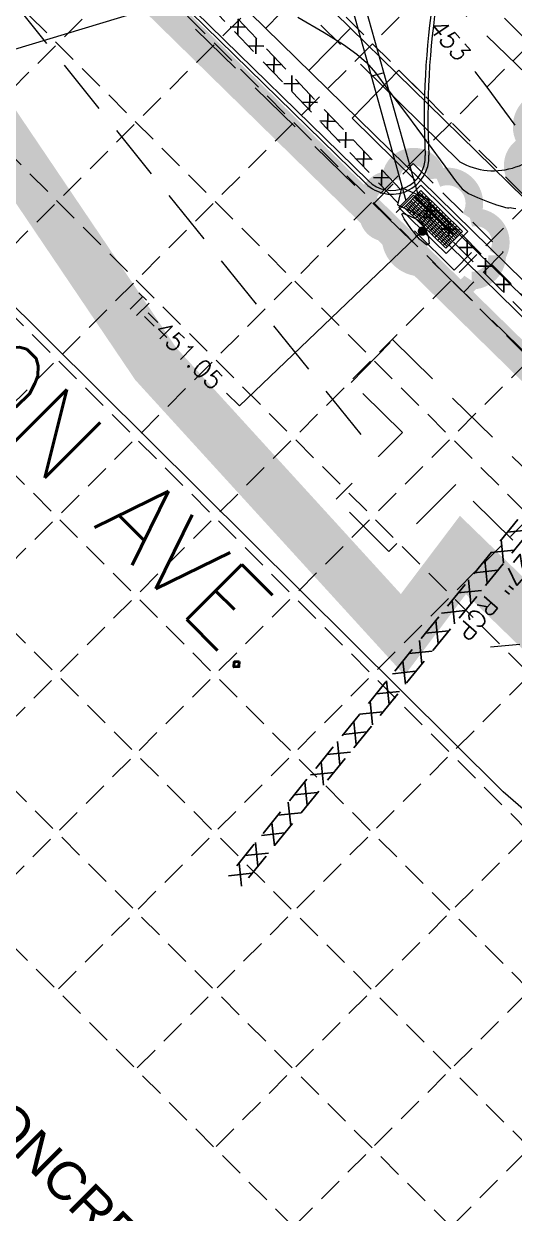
# Model space of a CAD drawing. Header units: inches. Extents: x 4334 to 5439, y 4649 to 5754.
# Drawn here: x 4711.9 to 4778, y 5002 to 5162 of the extents above; entities that cross this region are included whole.
import ezdxf
from ezdxf.enums import TextEntityAlignment as Align

# ---------------------------------------------------------------- set-up
doc = ezdxf.new("R2010")
doc.units = ezdxf.units.IN
doc.header["$LTSCALE"] = 30
doc.header["$MEASUREMENT"] = 0
for name, pattern in [('DIVIDE2', [0.625, 0.25, -0.125, 0, -0.125, 0, -0.125]), ('HIDDEN', [0.375, 0.25, -0.125]), ('HIDDEN2', [0.1875, 0.125, -0.0625]), ('PHANTOM2', [1.25, 0.625, -0.125, 0.125, -0.125, 0.125, -0.125])]:
    doc.linetypes.add(name, pattern=pattern)
for name, color, linetype in [('0S-jnts', 7, 'Continuous'), ('0S-walk', 1, 'Continuous'), ('BNDY RWC', 4, 'PHANTOM2'), ('CURB', 6, 'Continuous'), ('CURB_FACE', 7, 'Continuous'), ('DA LINE', 211, 'DIVIDE2'), ('EC', 15, 'Continuous'), ('EX DUCT BANK', 1, 'HIDDEN'), ('GRID', 254, 'HIDDEN'), ('LEGEND', 7, 'Continuous'), ('PC', 15, 'Continuous'), ('PRJ LIMITS', 231, 'Continuous'), ('SAWCUT', 3, 'HIDDEN'), ('SILTFENCE', 23, 'HIDDEN'), ('STREETNAMES', 42, 'Continuous'), ('SW_INLET', 30, 'Continuous'), ('SW_INLET_EXST', 7, 'Continuous'), ('SW_PIPE', 30, 'Continuous'), ('SW_PIPE_EXIST', 7, 'HIDDEN2'), ('SW_PIPE_EXST_ANNO', 7, 'Continuous'), ('SW_PIPE_HDPE_18', 1, 'Continuous')]:
    doc.layers.add(name, color=color, linetype=linetype)
doc.styles.add('C140', font='SIMPLEX.shx', dxfattribs={"height": 0.07})
doc.styles.add('C80', font='SIMPLEX.shx', dxfattribs={"height": 0.04})
doc.styles.add("L200'", font='ARIAL.TTF', dxfattribs={"height": 0.001969})

# ---------------------------------------------------------------- blocks, each defined once
blk = doc.blocks.new('_Dot')
at = {"color": 0, "linetype": 'ByBlock', "lineweight": -2}
blk.add_line((-0.5, 0), (-1, 0), dxfattribs=at)
at = {"color": 0, "linetype": 'ByBlock', "const_width": 0.5}
blk.add_lwpolyline([(-0.25, 0, 1), (0.25, 0, 1)], format="xyb", close=True, dxfattribs=at)
blk = doc.blocks.new('inlet protection')
at = {"layer": 'LEGEND', "color": 170, "ltscale": 100, "const_width": 9.48}
blk.add_lwpolyline([(38.03, 58.52, 0.520567), (38.03, 58.52, 0.765195), (16.58, 47.73, 0.417879), (16.45, 28.3, 0.6649), (40.96, 24.56, 0.744833), (68.6, 22.24, 0.975642), (85.82, 40.03, 0.520567), (81.53, 61.46, 0.520567), (65.81, 60.03, 0.540264), (38.03, 58.52)], format="xyb", close=True, dxfattribs=at)

msp = doc.modelspace()

# ---------------------------------------------------------------- linework, layer by layer
at = {"layer": '0S-jnts', "color": 7, "lineweight": 0}
for p, q in [((4750.11, 5167.11), (4744.51, 5161.39)), ((4755.93, 5161.41), (4750.33, 5155.7)), ((4789.5, 5128.55), (4766.37, 5151.19)), ((4765.39, 5140.95), (4796.24, 5110.76))]:
    msp.add_line(p, q, dxfattribs=at)
at = {"layer": '0S-walk', "color": 7, "lineweight": 0}
for p, q in [((4693.99, 5210.84), (4765.39, 5140.95)), ((4735.5, 5181.4), (4766.37, 5151.19)), ((4762.43, 5155.74), (4756.14, 5149.31)), ((4762.43, 5155.74), (4765.9, 5152.35)), ((4756.14, 5149.31), (4764.7, 5140.93))]:
    msp.add_line(p, q, dxfattribs=at)
at = {"layer": 'BNDY RWC', "color": 7, "lineweight": 0}
msp.add_line((4770.65, 5143.43), (4602.29, 5308.73), dxfattribs=at)
msp.add_arc((4775.2, 5151.44), 9.21, 240.4122, 337.6391, dxfattribs=at)
at = {"layer": 'CURB', "color": 7, "lineweight": 0}
msp.add_line((4694.04, 5203.79), (4758.34, 5140.86), dxfattribs=at)
for centre, radius, start, end in [((4870.36, 5149.46), 104.5, 171.0097, 182.8319), ((4761.49, 5144.07), 4.5, 225.6138, 2.8319)]:
    msp.add_arc(centre, radius, start, end, dxfattribs=at)
at = {"layer": 'CURB_FACE', "color": 7, "lineweight": 0}
msp.add_line((4693.69, 5203.43), (4757.99, 5140.5), dxfattribs=at)
for centre, radius, start, end in [((4870.36, 5149.46), 104, 171.0097, 182.8319), ((4761.49, 5144.07), 5, 225.6138, 2.8319)]:
    msp.add_arc(centre, radius, start, end, dxfattribs=at)
at = {"layer": 'DA LINE', "color": 7, "linetype": 'Continuous', "lineweight": 0}
for p in [(4554.21, 5279.25), (4893.56, 4956.41)]:
    msp.add_line(p, (4776.48, 5058.68), dxfattribs=at)
at = {"layer": 'EC', "color": 43, "lineweight": 0, "flags": 128}
for points in [[(4748.82, 5162.88), (4752.39, 5160.82), (4754.98, 5159.19), (4756.79, 5157.91), (4758.07, 5156.79), (4759.28, 5155.39), (4760.97, 5153.16), (4763.46, 5149.83), (4766.25, 5146.09), (4768.63, 5142.86), (4770.09, 5140.85), (4770.97, 5139.78), (4771.81, 5139.17), (4773.01, 5138.61), (4774.38, 5138.08), (4775.59, 5137.66), (4776.38, 5137.41), (4776.82, 5137.29), (4777.07, 5137.26), (4777.26, 5137.26), (4777.44, 5137.27), (4777.63, 5137.25), (4777.87, 5137.2), (4778.2, 5137.16)], [(4772.68, 5155.6), (4772.78, 5155.46), (4772.94, 5155.24), (4773.23, 5154.85), (4773.71, 5154.22), (4774.42, 5153.27), (4775.41, 5151.94), (4776.68, 5150.24), (4778.06, 5148.35)], [(4778.72, 5078.52), (4774.78, 5078.16)]]:
    msp.add_lwpolyline(points, dxfattribs=at)
msp.add_lwpolyline([(4765.99, 5134.48), (4766.4, 5133.41), (4766.54, 5132.45), (4766.19, 5132.21), (4765.24, 5133.04), (4764.06, 5134.46), (4763.14, 5135.76), (4762.84, 5136.4), (4763.02, 5136.51), (4763.4, 5136.36), (4763.78, 5136.19), (4764.14, 5136.02), (4764.54, 5135.85), (4765, 5135.62), (4765.5, 5135.21), (4765.99, 5134.48)], close=True, dxfattribs=at)
at = {"layer": 'EX DUCT BANK', "color": 7, "lineweight": 0}
msp.add_lwpolyline([(4540.56, 5382.47), (4711.77, 5214.7, 0.038719), (4734.87, 5195.32, -0.036888), (4758.09, 5176), (4785.37, 5149.65), (4783.72, 5147.94)], format="xyb", dxfattribs=at)
at = {"layer": 'GRID', "color": 253, "linetype": 'HIDDEN', "ltscale": 0.45}
for p, q in [((5024.07, 5466.91), (4652.8, 5095.63)), ((4483.14, 5456.3), (5140.75, 4798.69)), ((5034.68, 5456.3), (4663.4, 5085.02)), ((4472.53, 5445.69), (5130.14, 4788.08)), ((5045.29, 5445.69), (4674.01, 5074.41)), ((4461.92, 5435.09), (5119.53, 4777.48)), ((5055.89, 5435.09), (4684.61, 5063.81)), ((4451.32, 5424.48), (5108.93, 4766.87)), ((5066.5, 5424.48), (4695.22, 5053.2)), ((4440.71, 5413.87), (5098.32, 4756.26)), ((5077.11, 5413.87), (4705.83, 5042.6)), ((5087.71, 5403.27), (4716.43, 5031.99)), ((4430.29, 5402.98), (5087.9, 4745.37)), ((4419.69, 5392.38), (5077.3, 4734.77)), ((5098.32, 5392.66), (4727.04, 5021.38)), ((4409.08, 5381.77), (5066.69, 4724.16)), ((5108.93, 5382.05), (4737.65, 5010.78)), ((5119.53, 5371.45), (4748.25, 5000.17)), ((4398.47, 5371.16), (5056.08, 4713.55)), ((4387.87, 5360.56), (5045.48, 4702.95)), ((5130.14, 5360.84), (4758.86, 4989.56))]:
    msp.add_line(p, q, dxfattribs=at)
at = {"layer": 'PC', "color": 43, "lineweight": 0}
for points in [[(4732.12, 5164.99), (4707.82, 5157.67), (4706.89, 5158.58)], [(4732.12, 5164.99), (4707.82, 5157.67), (4706.89, 5158.58)], [(4764.7, 5133.24), (4740.97, 5110.59), (4739.25, 5112.31)], [(4764.7, 5133.24), (4740.97, 5110.59), (4739.25, 5112.31)]]:
    msp.add_lwpolyline(points, dxfattribs=at)
at = {"layer": 'PRJ LIMITS', "color": 1, "linetype": 'HIDDEN', "const_width": 7}
msp.add_lwpolyline([(4690.09, 5174.87), (4729.7, 5116.26), (4762.97, 5079.82), (4771.07, 5090.54), (4945.06, 4921.95), (5155.93, 4940.4), (5154.4, 4963.8), (5097.83, 4967.22), (5109.12, 4981.57), (5100.34, 5081.24), (5131.08, 5084.52), (5123.89, 5178.84), (5094.64, 5175.86), (5085.05, 5339.43), (5072.82, 5321.23), (5065.36, 5316.75), (5006.56, 5311.1), (4977.9, 5315.88), (4965.06, 5326.92), (4784.46, 5498.18), (4744.79, 5459.36), (4719.88, 5480.89), (4718, 5483.85), (4546.68, 5362.78)], dxfattribs=at)
at = {"layer": 'SAWCUT', "color": 7, "lineweight": 0}
for p, q in [((4696.21, 5182.73), (4759.71, 5103.77)), ((4756.03, 5113.76), (4761.61, 5119.49)), ((4761.61, 5119.49), (4813.66, 5068.71)), ((4762.94, 5107.01), (4756.03, 5113.76)), ((4759.71, 5103.77), (4762.94, 5107.01)), ((4754.01, 5098.07), (4756.15, 5100.22)), ((4770.1, 5100.03), (4761.08, 5091)), ((4946.9, 4927.54), (4770.1, 5100.03)), ((4761.08, 5091), (4754.01, 5098.07))]:
    msp.add_line(p, q, dxfattribs=at)
at = {"layer": 'SILTFENCE', "color": 200, "lineweight": 0}
msp.add_line((4756.5, 5140.26), (4642.29, 5252.23), dxfattribs=at)
at = {"layer": 'SILTFENCE', "color": 7, "lineweight": 0, "ltscale": 0.5}
for p, q in [((4759.02, 5137.78), (4764.38, 5143.2)), ((4764.38, 5143.2), (4776.48, 5131.27)), ((4776.48, 5131.27), (4771.16, 5125.87))]:
    msp.add_line(p, q, dxfattribs=at)
at = {"layer": 'SILTFENCE', "color": 7, "lineweight": 0}
for p, q in [((4916.93, 4982.94), (4756.5, 5140.26)), ((4762.07, 5136.59), (4764.41, 5138.96)), ((4764.41, 5138.96), (4772.24, 5131.24))]:
    msp.add_line(p, q, dxfattribs=at)
at = {"layer": 'SILTFENCE', "color": 3, "lineweight": 0}
for p, q in [((4769.9, 5128.86), (4762.07, 5136.59)), ((4772.24, 5131.24), (4769.9, 5128.86))]:
    msp.add_line(p, q, dxfattribs=at)
at = {"layer": 'SILTFENCE', "color": 200, "linetype": 'Continuous', "const_width": 4}
msp.add_lwpolyline([(5084.71, 5256.74), (5105.72, 4984.79), (5104.35, 4979.91), (5102.26, 4976), (5100.1, 4973.03), (5097.78, 4970.64), (5095.25, 4968.31), (5091.39, 4967.13), (5005.71, 4954.08, -0.225991), (4916.54, 4982.09), (4587.06, 5304.64), (4596.78, 5314.5), (4567.65, 5342.16), (4596.93, 5390.66), (4667.82, 5415.99), (4711.36, 5459.98), (4730.39, 5442.52)], format="xyb", dxfattribs=at)
at = {"layer": 'SW_INLET', "color": 5, "lineweight": 0}
for p, q in [((4765.19, 5139.36), (4770.81, 5133.85)), ((4765.19, 5139.36), (4770.81, 5133.85)), ((4765.4, 5139.58), (4771.02, 5134.07)), ((4765.4, 5139.58), (4771.02, 5134.07)), ((4765.77, 5139.21), (4763.54, 5136.93)), ((4765.77, 5139.21), (4763.54, 5136.93)), ((4763.55, 5137.69), (4769.17, 5132.18)), ((4763.55, 5137.69), (4769.17, 5132.18)), ((4763.72, 5137.86), (4769.35, 5132.36)), ((4763.72, 5137.86), (4769.35, 5132.36)), ((4763.9, 5138.04), (4769.52, 5132.53)), ((4763.9, 5138.04), (4769.52, 5132.53)), ((4766.15, 5138.84), (4763.92, 5136.56)), ((4766.15, 5138.84), (4763.92, 5136.56)), ((4764.07, 5138.22), (4769.7, 5132.71)), ((4764.07, 5138.22), (4769.7, 5132.71)), ((4764.28, 5138.44), (4769.91, 5132.93)), ((4764.28, 5138.44), (4769.91, 5132.93)), ((4766.52, 5138.47), (4764.29, 5136.2)), ((4766.52, 5138.47), (4764.29, 5136.2)), ((4764.49, 5138.65), (4770.12, 5133.14)), ((4764.49, 5138.65), (4770.12, 5133.14)), ((4764.67, 5138.83), (4770.29, 5133.32)), ((4764.67, 5138.83), (4770.29, 5133.32)), ((4766.9, 5138.11), (4764.67, 5135.83)), ((4766.9, 5138.11), (4764.67, 5135.83)), ((4764.84, 5139.01), (4770.47, 5133.5)), ((4764.84, 5139.01), (4770.47, 5133.5)), ((4765.02, 5139.19), (4770.64, 5133.68)), ((4765.02, 5139.19), (4770.64, 5133.68)), ((4767.27, 5137.74), (4765.04, 5135.46)), ((4767.27, 5137.74), (4765.04, 5135.46)), ((4763.37, 5137.51), (4769, 5132)), ((4763.37, 5137.51), (4769, 5132)), ((4767.65, 5137.37), (4765.42, 5135.09)), ((4767.65, 5137.37), (4765.42, 5135.09)), ((4768.02, 5137), (4765.79, 5134.73)), ((4768.02, 5137), (4765.79, 5134.73)), ((4768.4, 5136.64), (4766.17, 5134.36)), ((4768.4, 5136.64), (4766.17, 5134.36)), ((4768.77, 5136.27), (4766.54, 5133.99)), ((4768.77, 5136.27), (4766.54, 5133.99)), ((4769.15, 5135.9), (4766.92, 5133.63)), ((4769.15, 5135.9), (4766.92, 5133.63)), ((4769.15, 5135.9), (4766.92, 5133.63)), ((4769.15, 5135.9), (4766.92, 5133.63)), ((4769.52, 5135.54), (4767.29, 5133.26)), ((4769.52, 5135.54), (4767.29, 5133.26)), ((4769.9, 5135.17), (4767.67, 5132.89)), ((4769.9, 5135.17), (4767.67, 5132.89)), ((4770.27, 5134.8), (4768.04, 5132.52)), ((4770.27, 5134.8), (4768.04, 5132.52)), ((4770.65, 5134.43), (4768.42, 5132.16)), ((4770.65, 5134.43), (4768.42, 5132.16))]:
    msp.add_line(p, q, dxfattribs=at)
for points in [[(4762.46, 5137.29), (4768.8, 5131.08), (4771.73, 5134.07), (4765.39, 5140.28)], [(4762.46, 5137.29), (4768.8, 5131.08), (4771.73, 5134.07), (4765.39, 5140.28)], [(4763.17, 5137.3), (4768.79, 5131.79), (4771.02, 5134.07), (4765.4, 5139.58)], [(4763.17, 5137.3), (4768.79, 5131.79), (4771.02, 5134.07), (4765.4, 5139.58)]]:
    msp.add_lwpolyline(points, close=True, dxfattribs=at)
for p in [(4766.16, 5136.6), (4766.16, 5136.6), (4768.03, 5134.76), (4768.03, 5134.76)]:
    msp.add_point(p, dxfattribs=at)
at = {"layer": 'SW_INLET_EXST', "color": 5, "lineweight": 0}
for p, q in [((4762.82, 5139.91), (4762.24, 5137.62)), ((4766.57, 5138.31), (4762.82, 5139.91)), ((4762.24, 5137.62), (4766.04, 5135.9)), ((4766.18, 5135.94), (4766.57, 5138.31))]:
    msp.add_line(p, q, dxfattribs=at)
at = {"layer": 'SW_PIPE', "color": 5, "lineweight": 0}
for p, q in [((4758.87, 5155), (4760.32, 5155.4)), ((4758.87, 5155), (4760.32, 5155.4)), ((4758.87, 5155), (4760.32, 5155.4)), ((4765.12, 5138.67), (4760.44, 5155.43)), ((4765.12, 5138.67), (4760.44, 5155.43)), ((4765.12, 5138.67), (4760.44, 5155.43)), ((4763.44, 5138.2), (4758.75, 5154.96)), ((4763.44, 5138.2), (4758.75, 5154.96)), ((4763.44, 5138.2), (4758.75, 5154.96)), ((4770.61, 5133.64), (4781.83, 5122.65)), ((4770.61, 5133.64), (4781.83, 5122.65)), ((4770.61, 5133.64), (4781.83, 5122.65)), ((4769.21, 5132.21), (4780.44, 5121.23)), ((4769.21, 5132.21), (4780.44, 5121.23)), ((4769.21, 5132.21), (4780.44, 5121.23))]:
    msp.add_line(p, q, dxfattribs=at)
at = {"layer": 'SW_PIPE_EXIST', "color": 5}
for p, q in [((4762.31, 5137.91), (4728.86, 5172.96)), ((4762.75, 5139.62), (4729.94, 5173.99)), ((4766.9, 5137.65), (4791.7, 5112.86)), ((4765.84, 5136.59), (4790.89, 5111.55)), ((4740.61, 5048.73), (4788.52, 5107.7)), ((4742.21, 5047.13), (4790.44, 5106.52))]:
    msp.add_line(p, q, dxfattribs=at)
at = {"layer": 'SW_PIPE_EXIST', "color": 5, "linetype": 'Continuous'}
for p, q in [((4740.76, 5160.49), (4740.81, 5162.61)), ((4741.84, 5161.53), (4739.72, 5161.58)), ((4743.17, 5157.96), (4743.22, 5160.08)), ((4744.26, 5159), (4742.14, 5159.05)), ((4745.59, 5155.43), (4745.64, 5157.55)), ((4746.67, 5156.46), (4744.55, 5156.51)), ((4749.09, 5153.93), (4746.97, 5153.98)), ((4748.01, 5152.9), (4748.05, 5155.02)), ((4750.42, 5150.36), (4750.47, 5152.49)), ((4751.51, 5151.4), (4749.39, 5151.45)), ((4753.92, 5148.87), (4751.8, 5148.92)), ((4752.84, 5147.83), (4752.89, 5149.95)), ((4755.25, 5145.3), (4755.3, 5147.42)), ((4756.34, 5146.34), (4754.22, 5146.39)), ((4757.67, 5142.77), (4757.72, 5144.89)), ((4758.76, 5143.8), (4756.64, 5143.85)), ((4761.17, 5141.27), (4759.05, 5141.32)), ((4760.09, 5140.24), (4760.14, 5142.36)), ((4766.67, 5137.89), (4766.67, 5135.77)), ((4765.61, 5136.83), (4767.73, 5136.83)), ((4769.14, 5135.41), (4769.14, 5133.29)), ((4768.08, 5134.35), (4770.21, 5134.35)), ((4771.62, 5132.94), (4771.62, 5130.82)), ((4770.56, 5131.88), (4772.68, 5131.88)), ((4774.09, 5130.46), (4774.09, 5128.34)), ((4773.03, 5129.4), (4775.16, 5129.4)), ((4775.51, 5126.93), (4777.63, 5126.93)), ((4776.57, 5127.99), (4776.57, 5125.87)), ((4777.01, 5093.59), (4780.18, 5093.92)), ((4776.55, 5089.45), (4776.23, 5092.62)), ((4774.35, 5086.73), (4774.02, 5089.9)), ((4774.81, 5090.87), (4777.97, 5091.2)), ((4772.6, 5088.15), (4775.77, 5088.48)), ((4772.14, 5084.02), (4771.81, 5087.18)), ((4770.4, 5085.43), (4773.56, 5085.76)), ((4769.94, 5081.3), (4769.61, 5084.46)), ((4767.73, 5078.58), (4767.4, 5081.75)), ((4768.19, 5082.72), (4771.36, 5083.05)), ((4765.98, 5080), (4769.15, 5080.33)), ((4765.53, 5075.86), (4765.2, 5079.03)), ((4763.78, 5077.28), (4766.94, 5077.61)), ((4763.32, 5073.15), (4762.99, 5076.31)), ((4761.57, 5074.56), (4764.74, 5074.89)), ((4759.37, 5071.85), (4762.53, 5072.18)), ((4761.12, 5070.43), (4760.79, 5073.59)), ((4758.91, 5067.71), (4758.58, 5070.88)), ((4757.16, 5069.13), (4760.33, 5069.46)), ((4756.7, 5064.99), (4756.38, 5068.16)), ((4754.96, 5066.41), (4758.12, 5066.74)), ((4752.75, 5063.69), (4755.92, 5064.02)), ((4754.5, 5062.28), (4754.17, 5065.44)), ((4752.29, 5059.56), (4751.96, 5062.72)), ((4750.55, 5060.98), (4753.71, 5061.3)), ((4750.09, 5056.84), (4749.76, 5060.01)), ((4748.34, 5058.26), (4751.51, 5058.59)), ((4747.88, 5054.12), (4747.55, 5057.29)), ((4745.68, 5051.4), (4745.35, 5054.57)), ((4746.13, 5055.54), (4749.3, 5055.87)), ((4743.93, 5052.82), (4747.09, 5053.15)), ((4743.47, 5048.69), (4743.14, 5051.85)), ((4741.72, 5050.11), (4744.89, 5050.43)), ((4741.27, 5045.97), (4740.94, 5049.13)), ((4739.52, 5047.39), (4742.68, 5047.72))]:
    msp.add_line(p, q, dxfattribs=at)
at = {"layer": 'SW_PIPE_HDPE_18', "color": 5, "lineweight": 0}
for p, q in [((4758.75, 5154.96), (4755.33, 5167.21)), ((4758.75, 5154.96), (4755.33, 5167.21)), ((4760.44, 5155.43), (4757.02, 5167.68)), ((4760.44, 5155.43), (4757.02, 5167.68))]:
    msp.add_line(p, q, dxfattribs=at)

# ---------------------------------------------------------------- block references
at = {"layer": 'PC', "lineweight": 0, "zscale": 0.25}
for p, xscale, yscale, rotation in [((4782.99, 5163.59), 0.2499999999991217, 0.2499999999998049, 241.9771479677295), ((4783.6, 5132.96), 0.2500000000000422, 0.25, 134.9999999998526)]:
    msp.add_blockref('inlet protection', p, dxfattribs=dict(at, xscale=xscale, yscale=yscale, rotation=rotation))
at = {"layer": 'PC', "color": 43, "lineweight": 0, "xscale": 1.25, "yscale": 1.25, "zscale": 1.25, "rotation": 43.66131238300517}
msp.add_blockref('_Dot', (4765.61, 5134.1), dxfattribs=at)
msp.add_blockref('_Dot', (4765.61, 5134.1), dxfattribs=at)

# ---------------------------------------------------------------- texts
at = {"layer": 'EC', "color": 43, "lineweight": 0, "style": 'C80', "oblique": 8}
msp.add_text('453', height=2.4, rotation=311.0155, dxfattribs=at).set_placement((4769.19, 5159.91), align=Align.MIDDLE_CENTER)
at = {"layer": 'LEGEND', "style": "L200'"}
msp.add_text('CONCRETE WASHOUT', height=5.1149, rotation=315, dxfattribs=at).set_placement((4702.74, 5017.69))
at = {"layer": 'PC', "color": 43, "lineweight": 0, "style": 'C80'}
msp.add_text('TI=451.05', height=2.4, rotation=315, dxfattribs=at).set_placement((4725.68, 5124.19))
msp.add_text('TI=451.05', height=2.4, rotation=315, dxfattribs=at).set_placement((4725.68, 5124.19))
at = {"layer": 'STREETNAMES', "color": 7, "lineweight": 0, "style": 'C140'}
msp.add_text('McKINNON AVE.', height=10.5, rotation=315, dxfattribs=at).set_placement((4665.46, 5150.26))
at = {"layer": 'SW_PIPE_EXST_ANNO', "color": 5, "lineweight": 0, "style": 'C80'}
msp.add_text('EX. 27" RCP', height=2.4, rotation=229.3777, dxfattribs=at).set_placement((4783.35, 5095.95))

doc.saveas('drawing.dxf')
